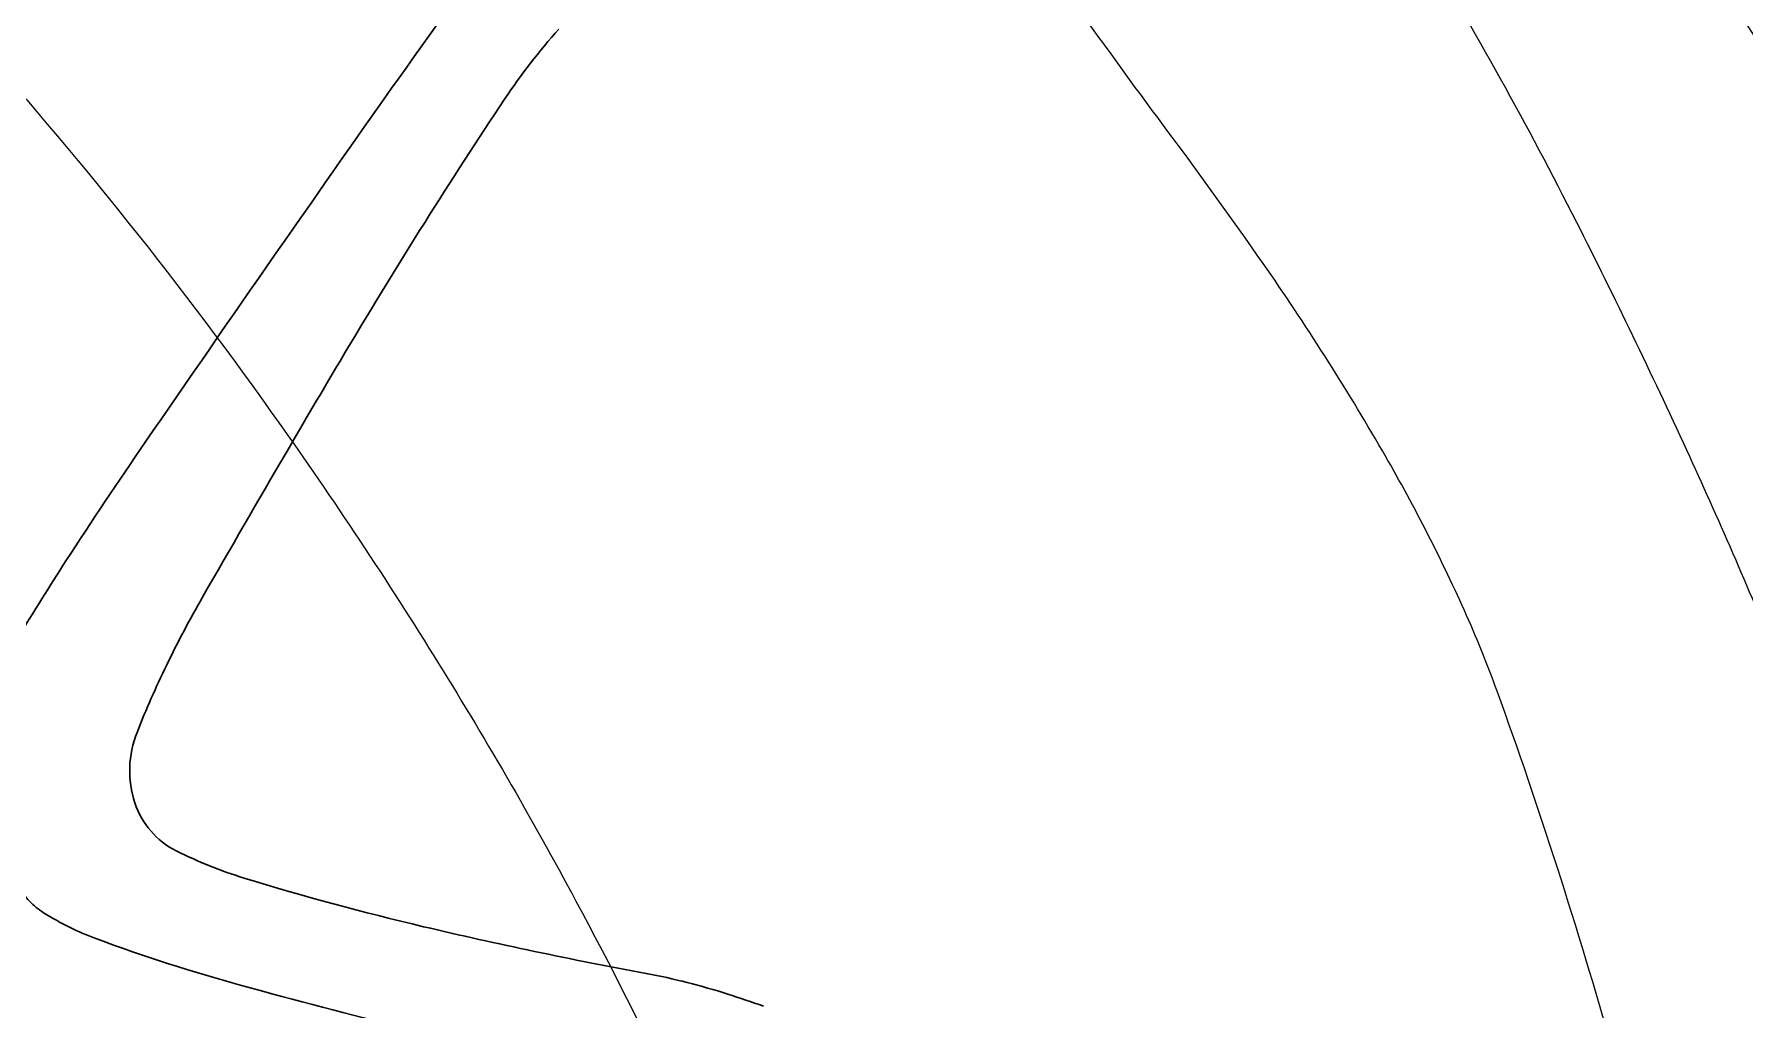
# Model space of a CAD drawing. Header units: millimetres. Extents: x -994 to -400, y 519 to 1360.
# Drawn here: x -854.77 to -810.87, y 979.9 to 1004.92 of the extents above; entities that cross this region are included whole.
import ezdxf

# ---------------------------------------------------------------- set-up
doc = ezdxf.new("R2010")
doc.units = ezdxf.units.MM
doc.linetypes.add('ACAD_ISO04W100', pattern=[30, 24, -3, 0, -3])
doc.layers.add('Кривульки', color=1, linetype='Continuous')
doc.layers.add('Кривульки Товсты', color=70, linetype='Continuous', lineweight=30)

msp = doc.modelspace()

# ---------------------------------------------------------------- linework, layer by layer
at = {"layer": 'Кривульки', "lineweight": 20}
for points in [[(-860.368, 1058.393), (-852.519, 1050.476, -0.009398), (-847.559, 1045.282, -0.013345), (-844.235, 1041.468, -0.056425), (-841.387, 1037.096, 0.037521), (-837.361, 1030.376, 0.00734), (-833.03, 1024.427, 0.008603), (-829.175, 1019.473, 0.028557), (-825.538, 1015.454, -0.03214), (-822.331, 1011.86, -0.029601), (-819.251, 1007.405, -0.019176), (-815.191, 1000.103, -0.009335), (-812.37, 994.268, -0.010447), (-810.056, 988.958, -0.014902), (-808.077, 983.7, -0.011634), (-805.901, 976.841, -0.02739), (-804.272, 969.854, -0.037418), (-803.75, 964.625, -0.042825), (-804.196, 957.324, 0.031519), (-805.024, 947.429, 0.013362)], [(-811.68, 955.922, 0.006459), (-811.647, 958.533, 0.005014), (-811.68, 961.895, 0.011109), (-811.812, 965.008, 0.009061), (-812.127, 968.813, 0.033985), (-813.03, 974.115, 0.018652), (-815.679, 983.542, 0.008968), (-817.226, 988.073, 0.01919), (-818.068, 990.146, 0.025506), (-820.173, 994.243, 0.020634), (-823.231, 999.044, 0.008351), (-825.701, 1002.466, -0.007501), (-828.457, 1006.272, -0.016103), (-831.398, 1010.765, 0.018946), (-833.919, 1014.57, 0.067361), (-837.366, 1018.214, -0.055799), (-841.621, 1022.509, -0.010044), (-844.078, 1025.747, -0.004939), (-848.875, 1032.478, -0.037445), (-852.803, 1039.115, 0.081593), (-854.877, 1042.005, 0.068099)], [(-895.819, 1032.117, -0.022048), (-892.734, 1031.684, -0.077401), (-891.892, 1031.389, -0.016987), (-887.973, 1029.112, -0.009177), (-880.952, 1024.525, -0.008098), (-870.498, 1017.168, -0.013074), (-864.221, 1012.341, -0.037968), (-856.853, 1005.372, -0.029564), (-848.687, 995.235, -0.015418), (-844.516, 988.982, -0.015943), (-840.87, 982.694, -0.025654), (-836.032, 972.481, -0.045279), (-834.134, 966.356, -0.01546), (-832.828, 959.142, -0.013825), (-831.842, 951.003, -0.002367)], [(-816.107, 1013.228, -0.005305), (-810.614, 1004.852, -0.020955), (-806.819, 998.343, -0.017332), (-802.847, 990.148, -0.026403), (-800.998, 985.295, -0.024588), (-799.555, 979.909, -0.03773), (-798.705, 973.759, -0.022341), (-798.524, 963.284, -0.020882), (-799.343, 951.463, -0.031409)]]:
    msp.add_lwpolyline(points, format="xyb", dxfattribs=at)
at = {"layer": 'Кривульки Товсты', "linetype": 'ACAD_ISO04W100', "lineweight": 30, "ltscale": 0.3}
for points in [[(-842.468, 1007.864, 0.005638), (-845.599, 1003.538, 0.001655), (-848.603, 999.255, 0.001485), (-851.923, 994.46, 0.006393), (-853.958, 991.418, 0.010101), (-855.182, 989.452, 0.048608)], [(-855.173, 983.064, 0.120736), (-854.53, 982.394, 0.053265), (-853.166, 981.721, 0.020732), (-849.456, 980.529, 0.007033), (-845.278, 979.438, -0.010501), (-842.485, 978.688, -0.010047), (-837.306, 977.066, -0.040117), (-836.054, 976.531), (-830.596, 973.663), (-827.235, 971.897, -0.089817), (-826.956, 971.678, -0.017528), (-825.803, 970.292, -0.031656), (-824.706, 968.672, -0.095914), (-824.489, 968.058, -0.042431), (-824.464, 967.672, -0.017919), (-824.515, 966.757, -0.026338), (-824.762, 965.059, -0.049836), (-825.028, 964.19, -0.048396), (-825.502, 963.308, -0.038661), (-826.277, 962.324, -0.018341), (-827.974, 960.612, 0.010723), (-830.92, 957.729, 0.026866), (-834.386, 953.786, -0.094673)]]:
    msp.add_lwpolyline(points, format="xyb", dxfattribs=at)
at = {"layer": 'Кривульки Товсты', "lineweight": 30, "ltscale": 0.3}
msp.add_lwpolyline([(-841.309, 1005.056, 0.035324), (-842.699, 1003.261, 0.006675), (-844.741, 1000.108, 0.005999), (-846.923, 996.542, 0.002414), (-848.309, 994.19, 0.00154), (-850.454, 990.484, 0.017517), (-851.369, 988.753, 0.018094), (-852.134, 987.019, 0.176342), (-852.188, 985.21, 0.19889), (-851.131, 983.984, 0.042175), (-849.381, 983.281, 0.016674), (-844.781, 982.036, 0.011983), (-839.066, 980.835, -0.032439), (-836.972, 980.305, -0.003172), (-836.054, 980.001, 0.006908)], format="xyb", dxfattribs=at)

doc.saveas('drawing.dxf')
